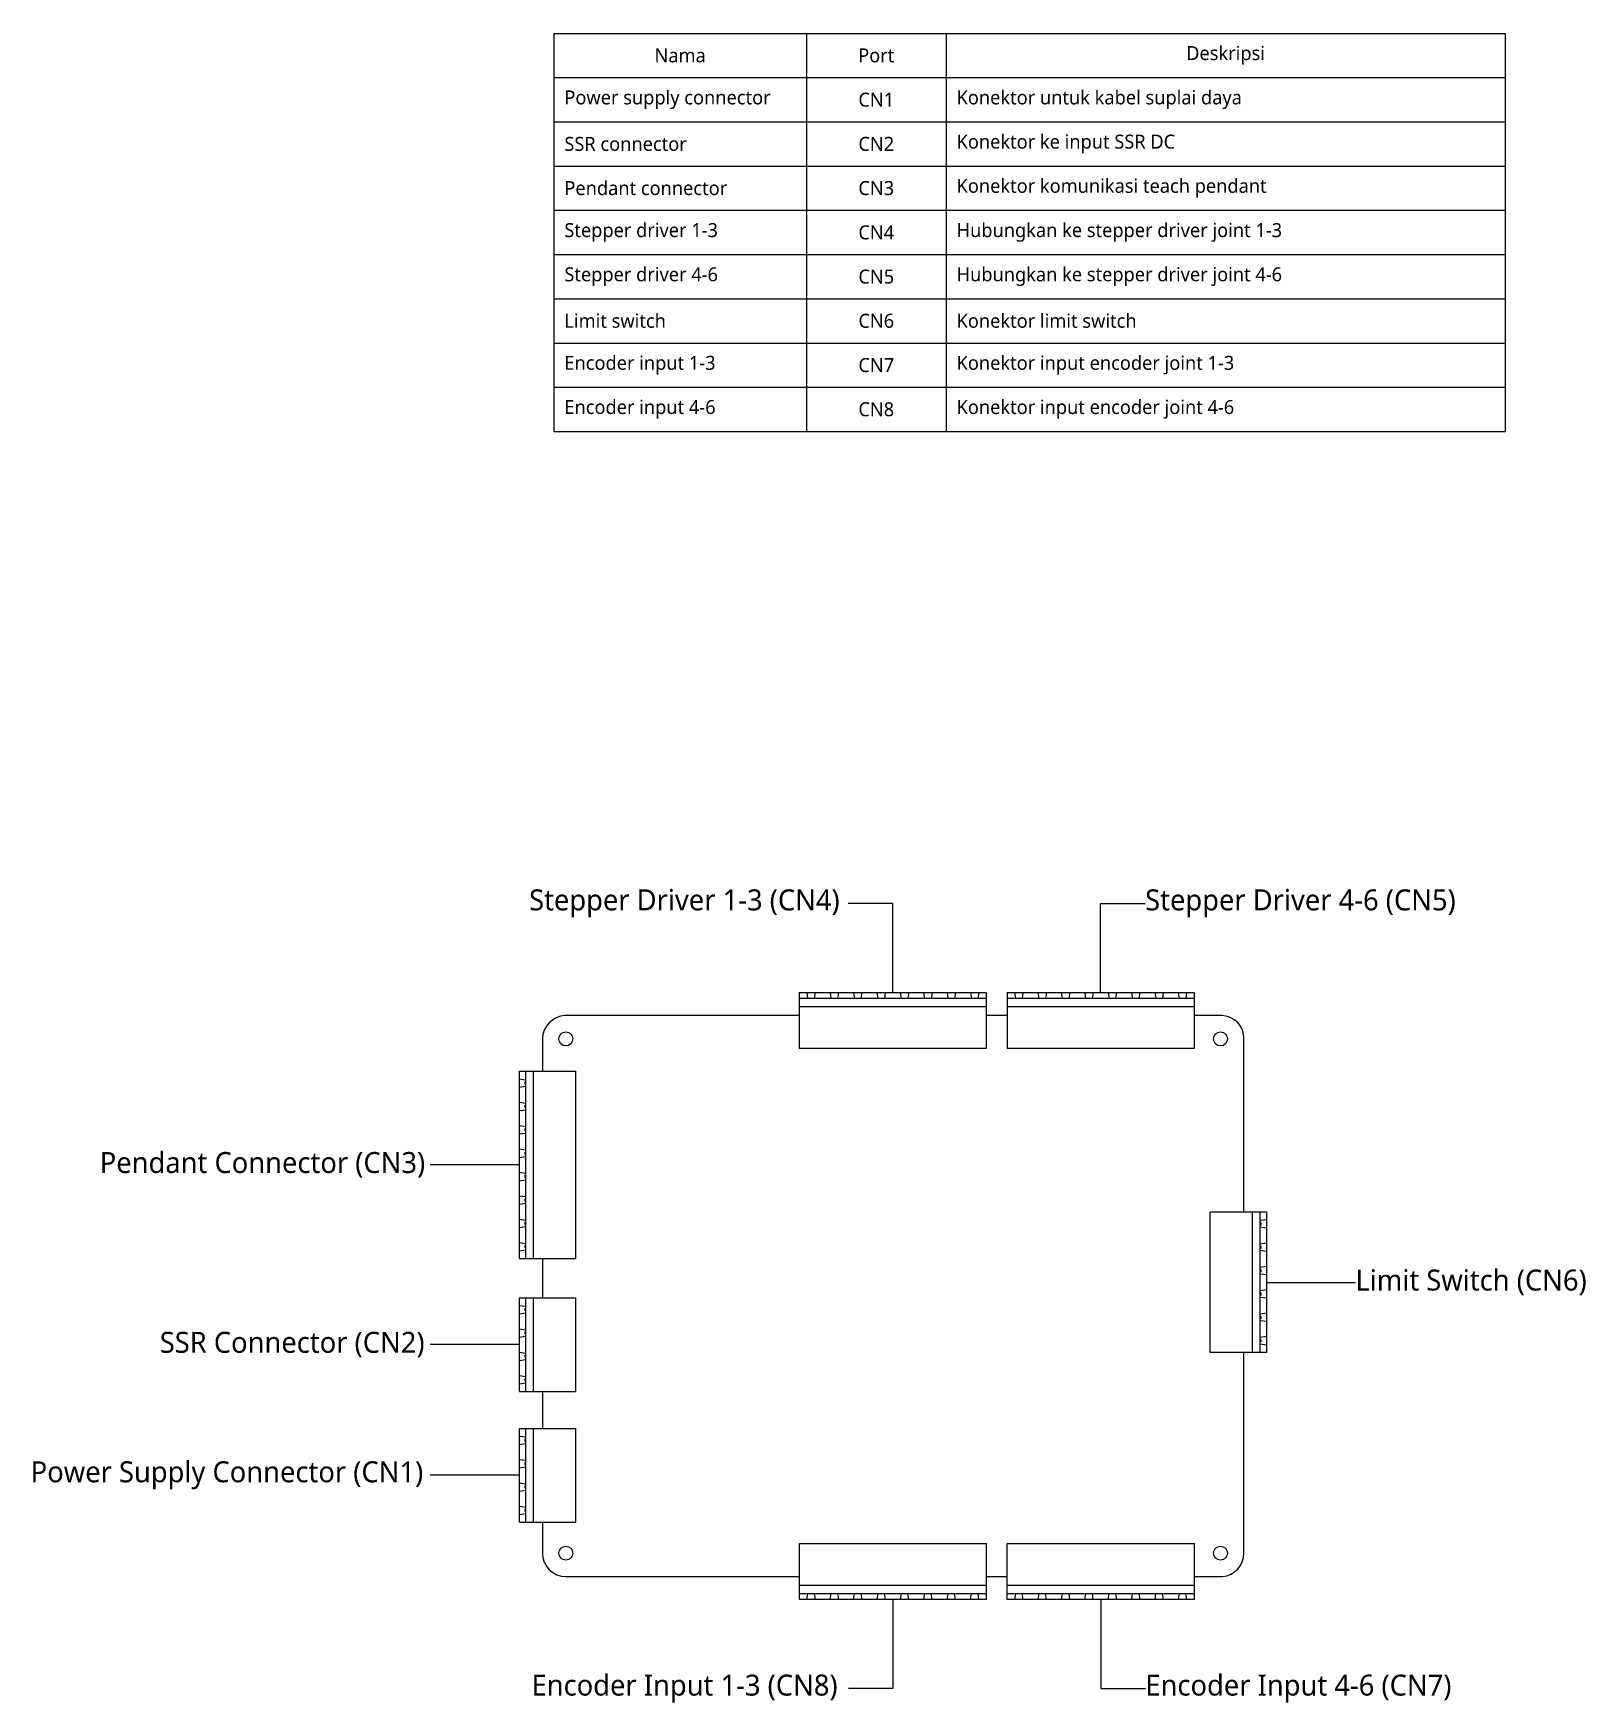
# Model space of a CAD drawing. Header units: millimetres. Extents: x 125 to 686, y 158 to 585.
# Drawn here: x 125.1 to 347.2, y 158 to 397 of the extents above; entities that cross this region are included whole.
import ezdxf

# ---------------------------------------------------------------- set-up
doc = ezdxf.new("R2010")
doc.units = ezdxf.units.MM

# ---------------------------------------------------------------- blocks, each defined once
blk = doc.blocks.new('*T1')
at = {"color": 0, "linetype": 'ByBlock', "lineweight": -2, "transparency": 16777216}
for p, q in [((0, 0), (136.14, 0)), ((0, 0), (0, -57)), ((36.14, 0), (36.14, -57)), ((56.14, 0), (56.14, -57)), ((136.14, 0), (136.14, -57)), ((0, -6.33), (136.14, -6.33)), ((0, -12.66), (136.14, -12.66)), ((0, -19), (136.14, -19)), ((0, -25.33), (136.14, -25.33)), ((0, -31.66), (136.14, -31.66)), ((0, -38), (136.14, -38)), ((0, -44.33), (136.14, -44.33)), ((0, -50.66), (136.14, -50.66)), ((0, -57), (136.14, -57))]:
    blk.add_line(p, q, dxfattribs=at)
at = {"color": 0, "transparency": 16777216, "char_height": 2}
for s, insert, width, attachment_point in [('{\\fYu Gothic UI|b0|i0|c0|p34;Nama}', (18.07, -3.16), 33.1355, 5), ('{\\fYu Gothic UI|b0|i0|c0|p34;Port}', (46.14, -3.16), 17, 5), ('{\\fYu Gothic UI|b0|i0|c0|p34;Deskripsi}', (96.14, -3.16), 77, 5), ('{\\fYu Gothic UI|b0|i0|c0|p34;Power supply connector}', (1.5, -9.5), 33.1355, 4), ('{\\fYu Gothic UI|b0|i0|c0|p34;CN1}', (46.14, -9.5), 17, 5), ('{\\fYu Gothic UI|b0|i0|c0|p34;Konektor untuk kabel suplai daya }', (57.64, -9.5), 77, 4), ('{\\fYu Gothic UI|b0|i0|c0|p34;SSR connector}', (1.5, -15.83), 33.1355, 4), ('{\\fYu Gothic UI|b0|i0|c0|p34;CN2}', (46.14, -15.83), 17, 5), ('{\\fYu Gothic UI|b0|i0|c0|p34;Konektor ke input SSR DC}', (57.64, -15.83), 77, 4), ('{\\fYu Gothic UI|b0|i0|c0|p34;Pendant connector}', (1.5, -22.16), 33.1355, 4), ('{\\fYu Gothic UI|b0|i0|c0|p34;CN3}', (46.14, -22.16), 17, 5), ('{\\fYu Gothic UI|b0|i0|c0|p34;Konektor komunikasi teach pendant}', (57.64, -22.16), 77, 4), ('{\\fYu Gothic UI|b0|i0|c0|p34;Stepper driver 1-3}', (1.5, -28.5), 33.1355, 4), ('{\\fYu Gothic UI|b0|i0|c0|p34;CN4}', (46.14, -28.5), 17, 5), ('{\\fYu Gothic UI|b0|i0|c0|p34;Hubungkan ke stepper driver joint 1-3}', (57.64, -28.5), 77, 4), ('{\\fYu Gothic UI|b0|i0|c0|p34;Stepper driver 4-6}', (1.5, -34.83), 33.1355, 4), ('{\\fYu Gothic UI|b0|i0|c0|p34;Hubungkan ke stepper driver joint 4-6}', (57.64, -34.83), 77, 4), ('{\\fYu Gothic UI|b0|i0|c0|p34;CN5}', (46.14, -34.83), 17, 5), ('{\\fYu Gothic UI|b0|i0|c0|p34;Limit switch}', (1.5, -41.16), 33.1355, 4), ('{\\fYu Gothic UI|b0|i0|c0|p34;CN6}', (46.14, -41.16), 17, 5), ('{\\fYu Gothic UI|b0|i0|c0|p34;Konektor limit switch}', (57.64, -41.16), 77, 4), ('{\\fYu Gothic UI|b0|i0|c0|p34;Encoder input 1-3}', (1.5, -47.5), 33.1355, 4), ('{\\fYu Gothic UI|b0|i0|c0|p34;CN7}', (46.14, -47.5), 17, 5), ('{\\fYu Gothic UI|b0|i0|c0|p34;Konektor input encoder joint 1-3}', (57.64, -47.5), 77, 4), ('{\\fYu Gothic UI|b0|i0|c0|p34;Encoder input 4-6}', (1.5, -53.83), 33.1355, 4), ('{\\fYu Gothic UI|b0|i0|c0|p34;Konektor input encoder joint 4-6}', (57.64, -53.83), 77, 4), ('{\\fYu Gothic UI|b0|i0|c0|p34;CN8}', (46.14, -53.83), 17, 5)]:
    blk.add_mtext(s, dxfattribs=dict(at, insert=insert, width=width, attachment_point=attachment_point))

msp = doc.modelspace()

# ---------------------------------------------------------------- linework, layer by layer
for p, q in [((248.06, 272.41), (241.69, 272.41)), ((248.06, 259.66), (248.06, 272.41)), ((277.81, 259.66), (277.81, 272.41)), ((277.81, 272.41), (284.19, 272.41)), ((194.62, 234.98), (181.87, 234.98)), ((301.54, 218.15), (314.29, 218.15)), ((194.62, 209.24), (181.87, 209.24)), ((194.62, 190.53), (181.87, 190.53)), ((248.09, 172.74), (248.09, 159.99)), ((277.84, 172.74), (277.84, 159.99)), ((248.09, 159.99), (241.71, 159.99)), ((277.84, 159.99), (284.22, 159.99))]:
    msp.add_line(p, q)
at = {"color": 7, "linetype": 'Continuous', "lineweight": 25}
for p, q in [((234.67, 259.66), (234.67, 251.63)), ((234.67, 259.66), (261.45, 259.66)), ((261.45, 258.79), (234.67, 258.79)), ((235.74, 259.66), (235.88, 258.79)), ((236.18, 258.86), (236.16, 258.79)), ((236.18, 258.86), (236.51, 258.86)), ((236.51, 258.86), (236.53, 258.79)), ((236.95, 259.66), (236.81, 258.79)), ((239.09, 259.66), (239.22, 258.79)), ((239.53, 258.86), (239.51, 258.79)), ((239.53, 258.86), (239.86, 258.86)), ((239.86, 258.86), (239.88, 258.79)), ((240.3, 259.66), (240.16, 258.79)), ((242.44, 259.66), (242.57, 258.79)), ((242.87, 258.86), (242.86, 258.79)), ((242.87, 258.86), (243.21, 258.86)), ((243.21, 258.86), (243.22, 258.79)), ((243.64, 259.66), (243.51, 258.79)), ((245.78, 259.66), (245.92, 258.79)), ((246.22, 258.86), (246.2, 258.79)), ((246.22, 258.86), (246.55, 258.86)), ((246.55, 258.86), (246.57, 258.79)), ((246.99, 259.66), (246.86, 258.79)), ((249.13, 259.66), (249.27, 258.79)), ((249.57, 258.86), (249.55, 258.79)), ((249.57, 258.86), (249.9, 258.86)), ((249.9, 258.86), (249.92, 258.79)), ((250.34, 259.66), (250.2, 258.79)), ((252.48, 259.66), (252.61, 258.79)), ((252.91, 258.86), (252.9, 258.79)), ((252.91, 258.86), (253.25, 258.86)), ((253.25, 258.86), (253.26, 258.79)), ((253.68, 259.66), (253.55, 258.79)), ((255.83, 259.66), (255.96, 258.79)), ((256.26, 258.86), (256.24, 258.79)), ((256.26, 258.86), (256.59, 258.86)), ((256.59, 258.86), (256.61, 258.79)), ((257.03, 259.66), (256.9, 258.79)), ((259.17, 259.66), (259.31, 258.79)), ((259.61, 258.86), (259.59, 258.79)), ((259.61, 258.86), (259.94, 258.86)), ((259.94, 258.86), (259.96, 258.79)), ((260.38, 259.66), (260.24, 258.79)), ((261.45, 259.66), (261.45, 251.63)), ((264.43, 259.66), (264.43, 251.63)), ((264.43, 259.66), (291.2, 259.66)), ((291.2, 258.79), (264.43, 258.79)), ((265.5, 259.66), (265.63, 258.79)), ((265.93, 258.86), (265.92, 258.79)), ((265.93, 258.86), (266.27, 258.86)), ((266.27, 258.86), (266.28, 258.79)), ((266.7, 259.66), (266.57, 258.79)), ((268.84, 259.66), (268.98, 258.79)), ((269.28, 258.86), (269.26, 258.79)), ((269.28, 258.86), (269.61, 258.86)), ((269.61, 258.86), (269.63, 258.79)), ((270.05, 259.66), (269.92, 258.79)), ((272.19, 259.66), (272.33, 258.79)), ((272.63, 258.86), (272.61, 258.79)), ((272.63, 258.86), (272.96, 258.86)), ((272.96, 258.86), (272.98, 258.79)), ((273.4, 259.66), (273.26, 258.79)), ((275.54, 259.66), (275.67, 258.79)), ((275.97, 258.86), (275.96, 258.79)), ((275.97, 258.86), (276.31, 258.86)), ((276.31, 258.86), (276.32, 258.79)), ((276.74, 259.66), (276.61, 258.79)), ((278.89, 259.66), (279.02, 258.79)), ((279.32, 258.86), (279.3, 258.79)), ((279.32, 258.86), (279.65, 258.86)), ((279.65, 258.86), (279.67, 258.79)), ((280.09, 259.66), (279.96, 258.79)), ((282.23, 259.66), (282.37, 258.79)), ((282.67, 258.86), (282.65, 258.79)), ((282.67, 258.86), (283, 258.86)), ((283, 258.86), (283.02, 258.79)), ((283.44, 259.66), (283.3, 258.79)), ((285.58, 259.66), (285.71, 258.79)), ((286.01, 258.86), (286, 258.79)), ((286.01, 258.86), (286.35, 258.86)), ((286.35, 258.86), (286.37, 258.79)), ((286.78, 259.66), (286.65, 258.79)), ((288.93, 259.66), (289.06, 258.79)), ((289.36, 258.86), (289.34, 258.79)), ((289.36, 258.86), (289.7, 258.86)), ((289.7, 258.86), (289.71, 258.79)), ((290.13, 259.66), (290, 258.79)), ((291.2, 259.66), (291.2, 251.63)), ((201.45, 256.36), (201.15, 256.36)), ((234.67, 256.36), (201.45, 256.36)), ((234.67, 257.66), (261.45, 257.66)), ((264.43, 256.36), (261.45, 256.36)), ((264.43, 257.66), (291.2, 257.66)), ((295.16, 256.36), (291.2, 256.36)), ((197.92, 253.01), (197.92, 248.37)), ((261.45, 251.63), (234.67, 251.63)), ((291.2, 251.63), (264.43, 251.63)), ((298.32, 253.01), (298.32, 253.3)), ((298.32, 228.19), (298.32, 253.01)), ((194.62, 248.37), (202.66, 248.37)), ((194.62, 221.59), (194.62, 248.37)), ((194.62, 247.3), (195.49, 247.16)), ((194.62, 246.09), (195.49, 246.23)), ((195.43, 246.86), (195.49, 246.88)), ((195.43, 246.53), (195.43, 246.86)), ((195.43, 246.53), (195.49, 246.51)), ((195.49, 248.37), (195.49, 221.59)), ((196.63, 221.59), (196.63, 248.37)), ((202.66, 248.37), (202.66, 221.59)), ((194.62, 243.95), (195.49, 243.82)), ((194.62, 242.75), (195.49, 242.88)), ((195.43, 243.52), (195.49, 243.53)), ((195.43, 243.18), (195.43, 243.52)), ((195.43, 243.18), (195.49, 243.16)), ((194.62, 240.6), (195.49, 240.47)), ((194.62, 239.4), (195.49, 239.53)), ((195.43, 240.17), (195.49, 240.19)), ((195.43, 239.83), (195.43, 240.17)), ((195.43, 239.83), (195.49, 239.82)), ((194.62, 237.26), (195.49, 237.12)), ((195.43, 236.82), (195.49, 236.84)), ((195.43, 236.49), (195.43, 236.82)), ((194.62, 236.05), (195.49, 236.19)), ((195.43, 236.49), (195.49, 236.47)), ((194.62, 233.91), (195.49, 233.78)), ((194.62, 232.71), (195.49, 232.84)), ((195.43, 233.48), (195.49, 233.49)), ((195.43, 233.14), (195.43, 233.48)), ((195.43, 233.14), (195.49, 233.12)), ((194.62, 230.56), (195.49, 230.43)), ((194.62, 229.36), (195.49, 229.49)), ((195.43, 230.13), (195.49, 230.15)), ((195.43, 229.79), (195.43, 230.13)), ((195.43, 229.79), (195.49, 229.78)), ((194.62, 227.22), (195.49, 227.08)), ((301.54, 228.19), (293.5, 228.19)), ((293.5, 208.11), (293.5, 228.19)), ((299.53, 228.19), (299.53, 208.11)), ((300.67, 208.11), (300.67, 228.19)), ((301.54, 227.12), (300.67, 226.99)), ((301.54, 228.19), (301.54, 208.11)), ((194.62, 226.01), (195.49, 226.15)), ((195.43, 226.78), (195.49, 226.8)), ((195.43, 226.45), (195.43, 226.78)), ((195.43, 226.45), (195.49, 226.43)), ((300.73, 226.68), (300.67, 226.7)), ((300.73, 226.35), (300.67, 226.33)), ((301.54, 225.91), (300.67, 226.05)), ((300.73, 226.68), (300.73, 226.35)), ((194.62, 223.87), (195.49, 223.74)), ((194.62, 222.66), (195.49, 222.8)), ((195.43, 223.43), (195.49, 223.45)), ((195.43, 223.1), (195.43, 223.43)), ((195.43, 223.1), (195.49, 223.08)), ((301.54, 223.77), (300.67, 223.64)), ((300.73, 223.34), (300.67, 223.35)), ((300.73, 223), (300.67, 222.99)), ((301.54, 222.57), (300.67, 222.7)), ((300.73, 223.34), (300.73, 223)), ((194.62, 221.59), (202.66, 221.59)), ((197.92, 221.59), (197.92, 215.93)), ((301.54, 220.43), (300.67, 220.29)), ((300.73, 219.99), (300.67, 220.01)), ((300.73, 219.99), (300.73, 219.66)), ((300.73, 219.66), (300.67, 219.64)), ((301.54, 219.22), (300.67, 219.35)), ((194.62, 215.93), (202.66, 215.93)), ((194.62, 202.54), (194.62, 215.93)), ((195.49, 215.93), (195.49, 202.54)), ((196.63, 202.54), (196.63, 215.93)), ((202.66, 215.93), (202.66, 202.54)), ((301.54, 217.08), (300.67, 216.95)), ((300.73, 216.64), (300.67, 216.66)), ((300.73, 216.31), (300.67, 216.29)), ((301.54, 215.87), (300.67, 216.01)), ((300.73, 216.64), (300.73, 216.31)), ((194.62, 214.86), (195.49, 214.73)), ((194.62, 213.66), (195.49, 213.79)), ((195.43, 214.42), (195.49, 214.44)), ((195.43, 214.09), (195.43, 214.42)), ((195.43, 214.09), (195.49, 214.07)), ((301.54, 213.73), (300.67, 213.6)), ((300.73, 213.3), (300.67, 213.31)), ((300.73, 212.96), (300.67, 212.95)), ((300.73, 213.3), (300.73, 212.96)), ((194.62, 211.51), (195.49, 211.38)), ((194.62, 210.31), (195.49, 210.44)), ((195.43, 211.08), (195.49, 211.09)), ((195.43, 210.74), (195.43, 211.08)), ((195.43, 210.74), (195.49, 210.73)), ((301.54, 212.53), (300.67, 212.66)), ((301.54, 210.39), (300.67, 210.25)), ((194.62, 208.17), (195.49, 208.03)), ((301.54, 208.11), (293.5, 208.11)), ((298.32, 179.38), (298.32, 208.11)), ((300.73, 209.95), (300.67, 209.97)), ((300.73, 209.62), (300.67, 209.6)), ((301.54, 209.18), (300.67, 209.31)), ((300.73, 209.95), (300.73, 209.62)), ((194.62, 206.96), (195.49, 207.1)), ((195.43, 207.73), (195.49, 207.75)), ((195.43, 207.4), (195.43, 207.73)), ((195.43, 207.4), (195.49, 207.38)), ((194.62, 204.82), (195.49, 204.69)), ((194.62, 203.61), (195.49, 203.75)), ((195.43, 204.38), (195.49, 204.4)), ((195.43, 204.05), (195.43, 204.38)), ((195.43, 204.05), (195.49, 204.03)), ((194.62, 202.54), (202.66, 202.54)), ((197.92, 202.54), (197.92, 197.23)), ((194.62, 197.23), (202.66, 197.23)), ((194.62, 183.84), (194.62, 197.23)), ((194.62, 196.16), (195.49, 196.02)), ((195.49, 197.23), (195.49, 183.84)), ((196.63, 183.84), (196.63, 197.23)), ((202.66, 197.23), (202.66, 183.84)), ((194.62, 194.95), (195.49, 195.09)), ((195.43, 195.72), (195.49, 195.74)), ((195.43, 195.39), (195.43, 195.72)), ((195.43, 195.39), (195.49, 195.37)), ((194.62, 192.81), (195.49, 192.68)), ((194.62, 191.61), (195.49, 191.74)), ((195.43, 192.38), (195.49, 192.39)), ((195.43, 192.04), (195.43, 192.38)), ((195.43, 192.04), (195.49, 192.02)), ((194.62, 189.46), (195.49, 189.33)), ((195.43, 189.03), (195.49, 189.05)), ((195.43, 188.69), (195.43, 189.03)), ((194.62, 188.26), (195.49, 188.39)), ((195.43, 188.69), (195.49, 188.68)), ((194.62, 186.12), (195.49, 185.98)), ((194.62, 184.91), (195.49, 185.05)), ((195.43, 185.68), (195.49, 185.7)), ((195.43, 185.35), (195.43, 185.68)), ((195.43, 185.35), (195.49, 185.33)), ((194.62, 183.84), (202.66, 183.84)), ((197.92, 183.84), (197.92, 179.38)), ((234.7, 172.74), (234.7, 180.78)), ((234.7, 180.78), (261.47, 180.78)), ((261.47, 172.74), (261.47, 180.78)), ((264.45, 172.74), (264.45, 180.78)), ((264.45, 180.78), (291.23, 180.78)), ((291.23, 172.74), (291.23, 180.78)), ((201.26, 176.04), (234.7, 176.04)), ((261.47, 174.75), (234.7, 174.75)), ((261.47, 176.04), (264.45, 176.04)), ((291.23, 174.75), (264.45, 174.75)), ((291.23, 176.04), (294.98, 176.04)), ((294.98, 176.04), (295.27, 176.05)), ((234.7, 173.61), (261.47, 173.61)), ((261.47, 172.74), (234.7, 172.74)), ((235.77, 172.74), (235.9, 173.61)), ((236.21, 173.55), (236.19, 173.61)), ((236.54, 173.55), (236.21, 173.55)), ((236.54, 173.55), (236.56, 173.61)), ((236.98, 172.74), (236.84, 173.61)), ((239.12, 172.74), (239.25, 173.61)), ((239.55, 173.55), (239.54, 173.61)), ((239.89, 173.55), (239.55, 173.55)), ((239.89, 173.55), (239.9, 173.61)), ((240.32, 172.74), (240.19, 173.61)), ((242.46, 172.74), (242.6, 173.61)), ((242.9, 173.55), (242.88, 173.61)), ((243.23, 173.55), (242.9, 173.55)), ((243.23, 173.55), (243.25, 173.61)), ((243.67, 172.74), (243.54, 173.61)), ((245.81, 172.74), (245.95, 173.61)), ((246.25, 173.55), (246.23, 173.61)), ((246.58, 173.55), (246.25, 173.55)), ((246.58, 173.55), (246.6, 173.61)), ((247.02, 172.74), (246.88, 173.61)), ((249.16, 172.74), (249.29, 173.61)), ((249.59, 173.55), (249.58, 173.61)), ((249.93, 173.55), (249.59, 173.55)), ((249.93, 173.55), (249.94, 173.61)), ((250.36, 172.74), (250.23, 173.61)), ((252.51, 172.74), (252.64, 173.61)), ((252.94, 173.55), (252.92, 173.61)), ((253.27, 173.55), (252.94, 173.55)), ((253.27, 173.55), (253.29, 173.61)), ((253.71, 172.74), (253.58, 173.61)), ((255.85, 172.74), (255.99, 173.61)), ((256.29, 173.55), (256.27, 173.61)), ((256.62, 173.55), (256.29, 173.55)), ((256.62, 173.55), (256.64, 173.61)), ((257.06, 172.74), (256.92, 173.61)), ((259.2, 172.74), (259.33, 173.61)), ((259.63, 173.55), (259.62, 173.61)), ((259.97, 173.55), (259.63, 173.55)), ((259.97, 173.55), (259.99, 173.61)), ((260.4, 172.74), (260.27, 173.61)), ((264.45, 173.61), (291.23, 173.61)), ((291.23, 172.74), (264.45, 172.74)), ((265.52, 172.74), (265.66, 173.61)), ((265.96, 173.55), (265.94, 173.61)), ((266.29, 173.55), (265.96, 173.55)), ((266.29, 173.55), (266.31, 173.61)), ((266.73, 172.74), (266.6, 173.61)), ((268.87, 172.74), (269.01, 173.61)), ((269.31, 173.55), (269.29, 173.61)), ((269.64, 173.55), (269.31, 173.55)), ((269.64, 173.55), (269.66, 173.61)), ((270.08, 172.74), (269.94, 173.61)), ((272.22, 172.74), (272.35, 173.61)), ((272.65, 173.55), (272.64, 173.61)), ((272.99, 173.55), (272.65, 173.55)), ((272.99, 173.55), (273, 173.61)), ((273.42, 172.74), (273.29, 173.61)), ((275.57, 172.74), (275.7, 173.61)), ((276, 173.55), (275.98, 173.61)), ((276.33, 173.55), (276, 173.55)), ((276.33, 173.55), (276.35, 173.61)), ((276.77, 172.74), (276.64, 173.61)), ((278.91, 172.74), (279.05, 173.61)), ((279.35, 173.55), (279.33, 173.61)), ((279.68, 173.55), (279.35, 173.55)), ((279.68, 173.55), (279.7, 173.61)), ((280.12, 172.74), (279.98, 173.61)), ((282.26, 172.74), (282.39, 173.61)), ((282.69, 173.55), (282.68, 173.61)), ((283.03, 173.55), (282.69, 173.55)), ((283.03, 173.55), (283.05, 173.61)), ((283.46, 172.74), (283.33, 173.61)), ((285.61, 172.74), (285.74, 173.61)), ((286.04, 173.55), (286.02, 173.61)), ((286.38, 173.55), (286.04, 173.55)), ((286.38, 173.55), (286.39, 173.61)), ((286.81, 172.74), (286.68, 173.61)), ((288.95, 172.74), (289.09, 173.61)), ((289.39, 173.55), (289.37, 173.61)), ((289.72, 173.55), (289.39, 173.55)), ((289.72, 173.55), (289.74, 173.61)), ((290.16, 172.74), (290.02, 173.61))]:
    msp.add_line(p, q, dxfattribs=at)
for centre in [(201.26, 253.01), (294.98, 253.01), (201.26, 179.38), (294.98, 179.38)]:
    msp.add_circle(centre, 1, dxfattribs=at)
for centre, radius, start, end in [((201.35, 252.92), 3.44, 93.4927, 178.4928), ((295.07, 253.1), 3.26, 3.4119, 88.4119), ((201.26, 179.38), 3.35, 180, 270), ((294.98, 179.38), 3.35, 275.0014, 0.0014)]:
    msp.add_arc(centre, radius, start, end, dxfattribs=at)

# ---------------------------------------------------------------- block references
msp.add_blockref('*T1', (199.56, 396.97))

# ---------------------------------------------------------------- texts
at = {"char_height": 3}
for s, width, gutter_width, heights, insert, attachment_point in [('\\pxqc;{\\fYu Gothic UI|b0|i0|c0|p34;Stepper Driver 1-3 (CN4)}', 46.8998, 226.07, [0], (241.69, 272.41), 6), ('{\\fYu Gothic UI|b0|i0|c0|p34;Stepper Driver 4-6 (CN5)}', 46.3327, 226.07, [3.15], (284.19, 272.41), 4), ('\\pxqc;{\\fYu Gothic UI|b0|i0|c0|p34;Pendant Connector (CN3)}', 48.043, 226.07, [0.877], (181.87, 234.98), 6), ('{\\fYu Gothic UI|b0|i0|c0|p34;Limit Switch (CN6)}', 34.3063, 226.07, [0.594], (314.29, 218.15), 4), ('\\pxqc;{\\fYu Gothic UI|b0|i0|c0|p34;SSR Connector (CN2)}', 39.5443, 226.07, [0], (181.87, 209.24), 6), ('\\pxqc;{\\fYu Gothic UI|b0|i0|c0|p34;Power Supply Connector (CN1)}', 58.214, 226.07, [0], (181.87, 190.53), 6), ('\\pxqc;{\\fYu Gothic UI|b0|i0|c0|p34;Encoder Input 1-3 (CN8)}', 46.8889, 226.07, [0], (241.71, 159.99), 6), ('{\\fYu Gothic UI|b0|i0|c0|p34;Encoder Input 4-6 (CN7)}', 45.7678, 237.74, [0], (284.22, 159.99), 4)]:
    msp.add_mtext_dynamic_manual_height_columns(s, width=width, gutter_width=gutter_width, heights=heights, dxfattribs=dict(at, insert=insert, attachment_point=attachment_point))

doc.saveas('drawing.dxf')
